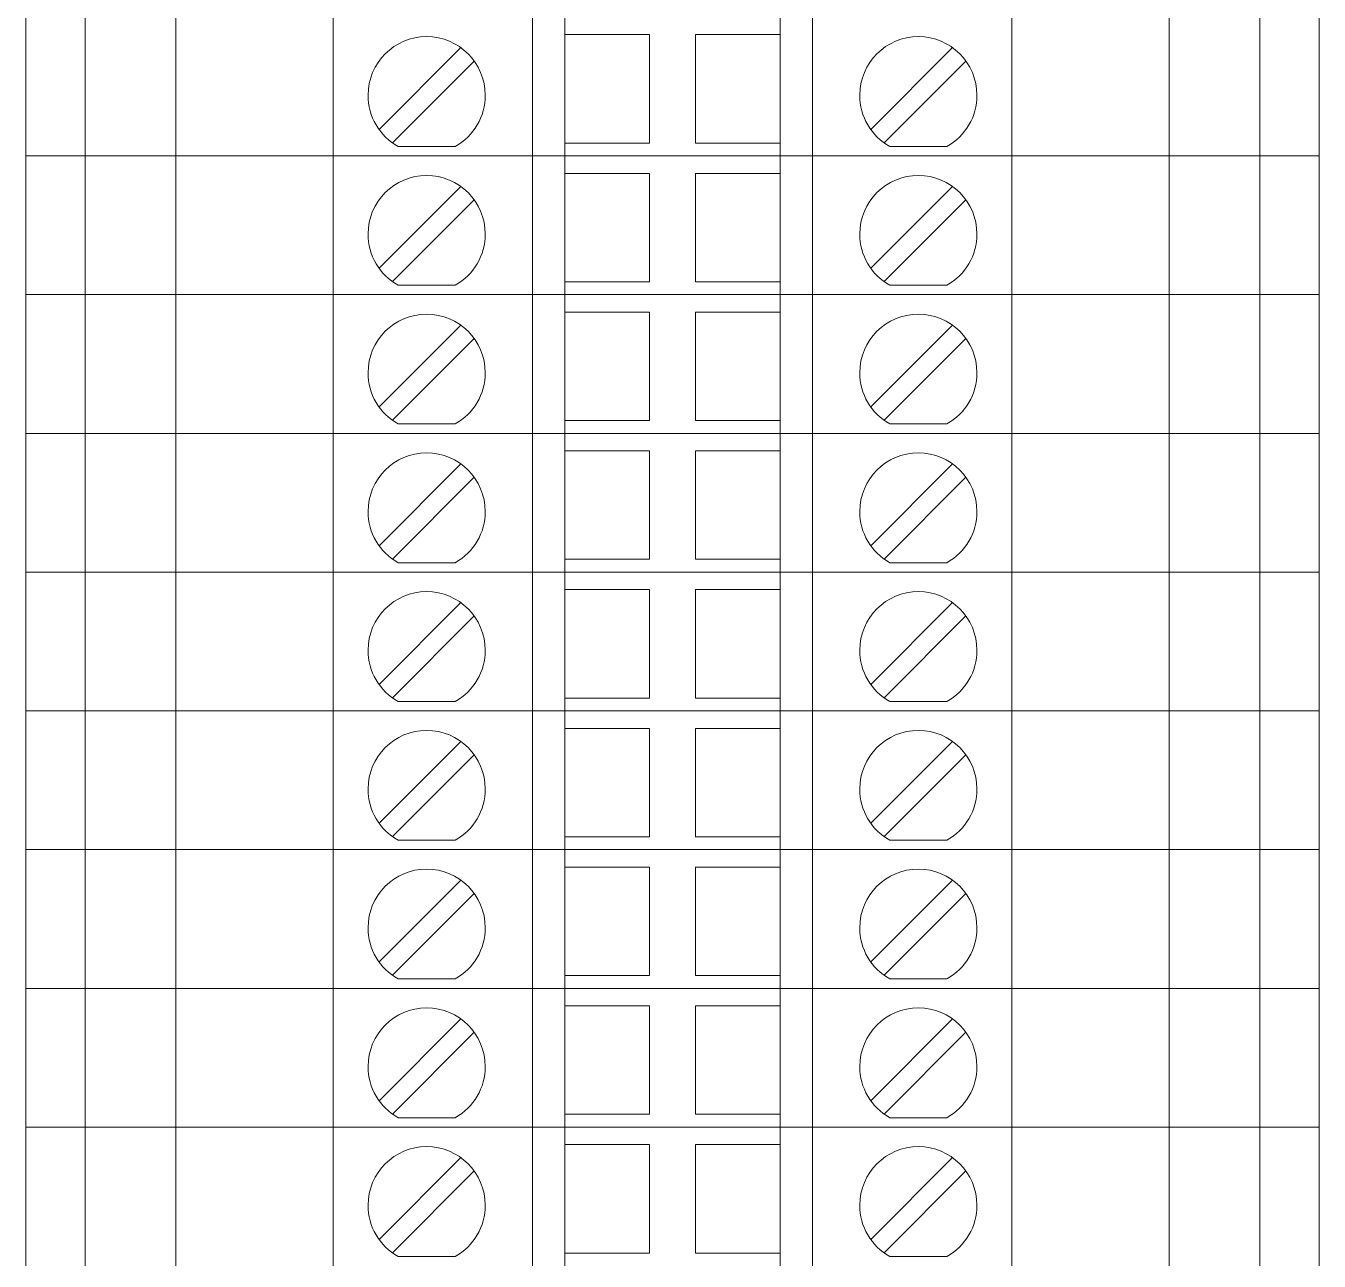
# Model space of a CAD drawing. Header units: millimetres. Extents: x 1880 to 4113, y 771 to 2990.
# Drawn here: x 2250.67 to 2298.67, y 2167.54 to 2213.39 of the extents above; entities that cross this region are included whole.
import ezdxf

# ---------------------------------------------------------------- set-up
doc = ezdxf.new("R2010")
doc.units = ezdxf.units.MM
doc.layers.add('000-PI-ORMAR', color=2, linetype='Continuous')

msp = doc.modelspace()

# ---------------------------------------------------------------- linework, layer by layer
at = {"layer": '000-PI-ORMAR', "color": 0, "linetype": 'ByBlock', "lineweight": 0}
for p, q in [((2250.672, 2208.563), (2250.672, 2213.713)), ((2252.872, 2208.563), (2252.872, 2213.713)), ((2256.233, 2208.563), (2256.233, 2213.713)), ((2262.072, 2208.563), (2262.072, 2213.713)), ((2269.472, 2208.563), (2269.472, 2213.713)), ((2270.672, 2208.563), (2270.672, 2213.713)), ((2278.672, 2208.563), (2278.672, 2213.713)), ((2279.872, 2208.563), (2279.872, 2213.713)), ((2287.272, 2208.563), (2287.272, 2213.713)), ((2293.111, 2208.563), (2293.111, 2213.713)), ((2296.472, 2208.563), (2296.472, 2213.713)), ((2298.672, 2208.563), (2298.672, 2213.713)), ((2270.672, 2213.063), (2270.672, 2213.063)), ((2270.672, 2213.063), (2273.822, 2213.063)), ((2273.822, 2213.063), (2273.822, 2209.038)), ((2273.822, 2213.063), (2273.822, 2213.063)), ((2275.522, 2213.063), (2278.672, 2213.063)), ((2275.522, 2209.038), (2275.522, 2213.063)), ((2275.522, 2213.063), (2275.522, 2213.063)), ((2278.672, 2213.063), (2278.672, 2213.063)), ((2266.817, 2212.579), (2263.782, 2209.543)), ((2266.817, 2212.579), (2266.817, 2212.579)), ((2285.067, 2212.579), (2282.032, 2209.543)), ((2285.067, 2212.579), (2285.067, 2212.579)), ((2264.276, 2209.048), (2267.312, 2212.084)), ((2267.312, 2212.084), (2267.312, 2212.084)), ((2269.472, 2209.513), (2269.472, 2212.113)), ((2269.472, 2212.113), (2269.472, 2212.113)), ((2279.872, 2212.113), (2279.872, 2212.113)), ((2279.872, 2209.513), (2279.872, 2212.113)), ((2282.526, 2209.048), (2285.562, 2212.084)), ((2285.562, 2212.084), (2285.562, 2212.084)), ((2263.782, 2209.543), (2263.782, 2209.543)), ((2269.472, 2209.513), (2269.472, 2209.513)), ((2279.872, 2209.513), (2279.872, 2209.513)), ((2282.032, 2209.543), (2282.032, 2209.543)), ((2264.276, 2209.048), (2264.276, 2209.048)), ((2270.672, 2209.038), (2270.672, 2209.038)), ((2273.822, 2209.038), (2270.672, 2209.038)), ((2273.822, 2209.038), (2273.822, 2209.038)), ((2278.672, 2209.038), (2275.522, 2209.038)), ((2275.522, 2209.038), (2275.522, 2209.038)), ((2278.672, 2209.038), (2278.672, 2209.038)), ((2282.526, 2209.048), (2282.526, 2209.048)), ((2250.672, 2208.563), (2250.672, 2208.563)), ((2250.672, 2208.563), (2251.355, 2208.563)), ((2250.672, 2208.563), (2250.672, 2208.563)), ((2250.672, 2208.563), (2251.355, 2208.563)), ((2250.672, 2203.413), (2250.672, 2208.563)), ((2251.672, 2208.563), (2251.355, 2208.563)), ((2251.672, 2208.563), (2251.355, 2208.563)), ((2252.872, 2208.563), (2251.672, 2208.563)), ((2251.672, 2208.563), (2251.672, 2208.563)), ((2251.672, 2208.563), (2251.672, 2208.563)), ((2252.872, 2208.563), (2251.672, 2208.563)), ((2252.172, 2208.563), (2252.172, 2208.563)), ((2254.464, 2208.563), (2252.872, 2208.563)), ((2252.872, 2208.563), (2252.872, 2208.563)), ((2252.872, 2208.563), (2252.872, 2208.563)), ((2254.464, 2208.563), (2252.872, 2208.563)), ((2252.872, 2203.413), (2252.872, 2208.563)), ((2256.606, 2208.563), (2254.464, 2208.563)), ((2256.606, 2208.563), (2254.464, 2208.563)), ((2254.922, 2208.563), (2254.922, 2208.563)), ((2254.922, 2208.563), (2254.922, 2208.563)), ((2256.233, 2203.413), (2256.233, 2208.563)), ((2256.606, 2208.563), (2256.99, 2208.563)), ((2256.99, 2208.563), (2256.606, 2208.563)), ((2256.99, 2208.563), (2259.498, 2208.563)), ((2259.498, 2208.563), (2256.99, 2208.563)), ((2257.472, 2208.563), (2257.472, 2208.563)), ((2257.472, 2208.563), (2257.472, 2208.563)), ((2258.372, 2208.563), (2258.372, 2208.563)), ((2258.372, 2208.563), (2258.372, 2208.563)), ((2258.672, 2208.563), (2258.672, 2208.563)), ((2262.072, 2208.563), (2259.498, 2208.563)), ((2262.072, 2208.563), (2259.498, 2208.563)), ((2269.472, 2208.563), (2262.072, 2208.563)), ((2269.472, 2208.563), (2262.072, 2208.563)), ((2262.072, 2203.413), (2262.072, 2208.563)), ((2264.488, 2208.913), (2264.488, 2208.913)), ((2264.488, 2208.913), (2266.606, 2208.913)), ((2266.606, 2208.913), (2266.606, 2208.913)), ((2270.672, 2208.563), (2269.472, 2208.563)), ((2270.672, 2208.563), (2269.472, 2208.563)), ((2269.472, 2203.413), (2269.472, 2208.563)), ((2278.672, 2208.563), (2270.672, 2208.563)), ((2270.672, 2208.563), (2270.672, 2208.563)), ((2270.672, 2208.563), (2270.672, 2208.563)), ((2278.672, 2208.563), (2270.672, 2208.563)), ((2270.672, 2203.413), (2270.672, 2208.563)), ((2279.872, 2208.563), (2278.672, 2208.563)), ((2278.672, 2208.563), (2278.672, 2208.563)), ((2278.672, 2208.563), (2278.672, 2208.563)), ((2279.872, 2208.563), (2278.672, 2208.563)), ((2278.672, 2203.413), (2278.672, 2208.563)), ((2287.272, 2208.563), (2279.872, 2208.563)), ((2287.272, 2208.563), (2279.872, 2208.563)), ((2279.872, 2203.413), (2279.872, 2208.563)), ((2282.738, 2208.913), (2282.738, 2208.913)), ((2282.738, 2208.913), (2284.856, 2208.913)), ((2284.472, 2208.563), (2284.472, 2208.563)), ((2284.472, 2208.563), (2284.472, 2208.563)), ((2284.856, 2208.913), (2284.856, 2208.913)), ((2289.846, 2208.563), (2287.272, 2208.563)), ((2289.846, 2208.563), (2287.272, 2208.563)), ((2287.272, 2203.413), (2287.272, 2208.563)), ((2289.522, 2208.563), (2289.522, 2208.563)), ((2289.522, 2208.563), (2289.522, 2208.563)), ((2289.846, 2208.563), (2292.354, 2208.563)), ((2292.354, 2208.563), (2289.846, 2208.563)), ((2290.672, 2208.563), (2290.672, 2208.563)), ((2292.172, 2208.563), (2292.172, 2208.563)), ((2292.172, 2208.563), (2292.172, 2208.563)), ((2292.354, 2208.563), (2292.738, 2208.563)), ((2292.738, 2208.563), (2292.354, 2208.563)), ((2294.88, 2208.563), (2292.738, 2208.563)), ((2294.88, 2208.563), (2292.738, 2208.563)), ((2293.111, 2203.413), (2293.111, 2208.563)), ((2294.422, 2208.563), (2294.422, 2208.563)), ((2294.422, 2208.563), (2294.422, 2208.563)), ((2296.472, 2208.563), (2294.88, 2208.563)), ((2296.472, 2208.563), (2294.88, 2208.563)), ((2296.472, 2208.563), (2298.672, 2208.563)), ((2296.472, 2208.563), (2296.472, 2208.563)), ((2296.472, 2208.563), (2296.472, 2208.563)), ((2296.472, 2208.563), (2298.672, 2208.563)), ((2296.472, 2203.413), (2296.472, 2208.563)), ((2298.672, 2208.563), (2298.672, 2208.563)), ((2298.672, 2208.563), (2298.672, 2208.563)), ((2298.672, 2203.413), (2298.672, 2208.563)), ((2270.672, 2207.913), (2270.672, 2207.913)), ((2270.672, 2207.913), (2273.822, 2207.913)), ((2273.822, 2207.913), (2273.822, 2203.888)), ((2273.822, 2207.913), (2273.822, 2207.913)), ((2275.522, 2207.913), (2278.672, 2207.913)), ((2275.522, 2203.888), (2275.522, 2207.913)), ((2275.522, 2207.913), (2275.522, 2207.913)), ((2278.672, 2207.913), (2278.672, 2207.913)), ((2266.817, 2207.429), (2263.782, 2204.393)), ((2266.817, 2207.429), (2266.817, 2207.429)), ((2285.067, 2207.429), (2282.032, 2204.393)), ((2285.067, 2207.429), (2285.067, 2207.429)), ((2264.276, 2203.898), (2267.312, 2206.934)), ((2267.312, 2206.934), (2267.312, 2206.934)), ((2269.472, 2204.363), (2269.472, 2206.963)), ((2269.472, 2206.963), (2269.472, 2206.963)), ((2279.872, 2206.963), (2279.872, 2206.963)), ((2279.872, 2204.363), (2279.872, 2206.963)), ((2282.526, 2203.898), (2285.562, 2206.934)), ((2285.562, 2206.934), (2285.562, 2206.934)), ((2263.782, 2204.393), (2263.782, 2204.393)), ((2269.472, 2204.363), (2269.472, 2204.363)), ((2279.872, 2204.363), (2279.872, 2204.363)), ((2282.032, 2204.393), (2282.032, 2204.393)), ((2264.276, 2203.898), (2264.276, 2203.898)), ((2264.488, 2203.763), (2264.488, 2203.763)), ((2264.488, 2203.763), (2266.606, 2203.763)), ((2266.606, 2203.763), (2266.606, 2203.763)), ((2270.672, 2203.888), (2270.672, 2203.888)), ((2273.822, 2203.888), (2270.672, 2203.888)), ((2273.822, 2203.888), (2273.822, 2203.888)), ((2278.672, 2203.888), (2275.522, 2203.888)), ((2275.522, 2203.888), (2275.522, 2203.888)), ((2278.672, 2203.888), (2278.672, 2203.888)), ((2282.526, 2203.898), (2282.526, 2203.898)), ((2282.738, 2203.763), (2282.738, 2203.763)), ((2282.738, 2203.763), (2284.856, 2203.763)), ((2284.856, 2203.763), (2284.856, 2203.763)), ((2250.672, 2203.413), (2250.672, 2203.413)), ((2250.672, 2203.413), (2251.355, 2203.413)), ((2250.672, 2203.413), (2250.672, 2203.413)), ((2250.672, 2203.413), (2251.355, 2203.413)), ((2250.672, 2198.263), (2250.672, 2203.413)), ((2251.672, 2203.413), (2251.355, 2203.413)), ((2251.672, 2203.413), (2251.355, 2203.413)), ((2252.872, 2203.413), (2251.672, 2203.413)), ((2251.672, 2203.413), (2251.672, 2203.413)), ((2251.672, 2203.413), (2251.672, 2203.413)), ((2252.872, 2203.413), (2251.672, 2203.413)), ((2252.172, 2203.413), (2252.172, 2203.413)), ((2254.464, 2203.413), (2252.872, 2203.413)), ((2252.872, 2203.413), (2252.872, 2203.413)), ((2252.872, 2203.413), (2252.872, 2203.413)), ((2254.464, 2203.413), (2252.872, 2203.413)), ((2252.872, 2198.263), (2252.872, 2203.413)), ((2256.606, 2203.413), (2254.464, 2203.413)), ((2256.606, 2203.413), (2254.464, 2203.413)), ((2254.922, 2203.413), (2254.922, 2203.413)), ((2254.922, 2203.413), (2254.922, 2203.413)), ((2256.233, 2198.263), (2256.233, 2203.413)), ((2256.606, 2203.413), (2256.99, 2203.413)), ((2256.99, 2203.413), (2256.606, 2203.413)), ((2256.99, 2203.413), (2259.498, 2203.413)), ((2259.498, 2203.413), (2256.99, 2203.413)), ((2257.472, 2203.413), (2257.472, 2203.413)), ((2257.472, 2203.413), (2257.472, 2203.413)), ((2258.372, 2203.413), (2258.372, 2203.413)), ((2258.372, 2203.413), (2258.372, 2203.413)), ((2258.672, 2203.413), (2258.672, 2203.413)), ((2262.072, 2203.413), (2259.498, 2203.413)), ((2262.072, 2203.413), (2259.498, 2203.413)), ((2269.472, 2203.413), (2262.072, 2203.413)), ((2269.472, 2203.413), (2262.072, 2203.413)), ((2262.072, 2198.263), (2262.072, 2203.413)), ((2270.672, 2203.413), (2269.472, 2203.413)), ((2270.672, 2203.413), (2269.472, 2203.413)), ((2269.472, 2198.263), (2269.472, 2203.413)), ((2278.672, 2203.413), (2270.672, 2203.413)), ((2270.672, 2203.413), (2270.672, 2203.413)), ((2270.672, 2203.413), (2270.672, 2203.413)), ((2278.672, 2203.413), (2270.672, 2203.413)), ((2270.672, 2198.263), (2270.672, 2203.413)), ((2279.872, 2203.413), (2278.672, 2203.413)), ((2278.672, 2203.413), (2278.672, 2203.413)), ((2278.672, 2203.413), (2278.672, 2203.413)), ((2279.872, 2203.413), (2278.672, 2203.413)), ((2278.672, 2198.263), (2278.672, 2203.413)), ((2287.272, 2203.413), (2279.872, 2203.413)), ((2287.272, 2203.413), (2279.872, 2203.413)), ((2279.872, 2198.263), (2279.872, 2203.413)), ((2284.472, 2203.413), (2284.472, 2203.413)), ((2284.472, 2203.413), (2284.472, 2203.413)), ((2289.846, 2203.413), (2287.272, 2203.413)), ((2289.846, 2203.413), (2287.272, 2203.413)), ((2287.272, 2198.263), (2287.272, 2203.413)), ((2289.522, 2203.413), (2289.522, 2203.413)), ((2289.522, 2203.413), (2289.522, 2203.413)), ((2289.846, 2203.413), (2292.354, 2203.413)), ((2292.354, 2203.413), (2289.846, 2203.413)), ((2290.672, 2203.413), (2290.672, 2203.413)), ((2292.172, 2203.413), (2292.172, 2203.413)), ((2292.172, 2203.413), (2292.172, 2203.413)), ((2292.354, 2203.413), (2292.738, 2203.413)), ((2292.738, 2203.413), (2292.354, 2203.413)), ((2294.88, 2203.413), (2292.738, 2203.413)), ((2294.88, 2203.413), (2292.738, 2203.413)), ((2293.111, 2198.263), (2293.111, 2203.413)), ((2294.422, 2203.413), (2294.422, 2203.413)), ((2294.422, 2203.413), (2294.422, 2203.413)), ((2296.472, 2203.413), (2294.88, 2203.413)), ((2296.472, 2203.413), (2294.88, 2203.413)), ((2296.472, 2203.413), (2298.672, 2203.413)), ((2296.472, 2203.413), (2296.472, 2203.413)), ((2296.472, 2203.413), (2296.472, 2203.413)), ((2296.472, 2203.413), (2298.672, 2203.413)), ((2296.472, 2198.263), (2296.472, 2203.413)), ((2298.672, 2203.413), (2298.672, 2203.413)), ((2298.672, 2203.413), (2298.672, 2203.413)), ((2298.672, 2198.263), (2298.672, 2203.413)), ((2270.672, 2202.763), (2270.672, 2202.763)), ((2270.672, 2202.763), (2273.822, 2202.763)), ((2273.822, 2202.763), (2273.822, 2198.738)), ((2273.822, 2202.763), (2273.822, 2202.763)), ((2275.522, 2202.763), (2278.672, 2202.763)), ((2275.522, 2198.738), (2275.522, 2202.763)), ((2275.522, 2202.763), (2275.522, 2202.763)), ((2278.672, 2202.763), (2278.672, 2202.763)), ((2266.817, 2202.279), (2263.782, 2199.243)), ((2266.817, 2202.279), (2266.817, 2202.279)), ((2285.067, 2202.279), (2282.032, 2199.243)), ((2285.067, 2202.279), (2285.067, 2202.279)), ((2264.276, 2198.748), (2267.312, 2201.784)), ((2267.312, 2201.784), (2267.312, 2201.784)), ((2269.472, 2199.213), (2269.472, 2201.813)), ((2269.472, 2201.813), (2269.472, 2201.813)), ((2279.872, 2201.813), (2279.872, 2201.813)), ((2279.872, 2199.213), (2279.872, 2201.813)), ((2282.526, 2198.748), (2285.562, 2201.784)), ((2285.562, 2201.784), (2285.562, 2201.784)), ((2263.782, 2199.243), (2263.782, 2199.243)), ((2269.472, 2199.213), (2269.472, 2199.213)), ((2279.872, 2199.213), (2279.872, 2199.213)), ((2282.032, 2199.243), (2282.032, 2199.243)), ((2264.276, 2198.748), (2264.276, 2198.748)), ((2264.488, 2198.613), (2264.488, 2198.613)), ((2264.488, 2198.613), (2266.606, 2198.613)), ((2266.606, 2198.613), (2266.606, 2198.613)), ((2270.672, 2198.738), (2270.672, 2198.738)), ((2273.822, 2198.738), (2270.672, 2198.738)), ((2273.822, 2198.738), (2273.822, 2198.738)), ((2278.672, 2198.738), (2275.522, 2198.738)), ((2275.522, 2198.738), (2275.522, 2198.738)), ((2278.672, 2198.738), (2278.672, 2198.738)), ((2282.526, 2198.748), (2282.526, 2198.748)), ((2282.738, 2198.613), (2282.738, 2198.613)), ((2282.738, 2198.613), (2284.856, 2198.613)), ((2284.856, 2198.613), (2284.856, 2198.613)), ((2250.672, 2198.263), (2250.672, 2198.263)), ((2250.672, 2198.263), (2251.355, 2198.263)), ((2250.672, 2198.263), (2250.672, 2198.263)), ((2250.672, 2198.263), (2251.355, 2198.263)), ((2250.672, 2193.113), (2250.672, 2198.263)), ((2251.672, 2198.263), (2251.355, 2198.263)), ((2251.672, 2198.263), (2251.355, 2198.263)), ((2252.872, 2198.263), (2251.672, 2198.263)), ((2251.672, 2198.263), (2251.672, 2198.263)), ((2251.672, 2198.263), (2251.672, 2198.263)), ((2252.872, 2198.263), (2251.672, 2198.263)), ((2252.172, 2198.263), (2252.172, 2198.263)), ((2254.464, 2198.263), (2252.872, 2198.263)), ((2252.872, 2198.263), (2252.872, 2198.263)), ((2252.872, 2198.263), (2252.872, 2198.263)), ((2254.464, 2198.263), (2252.872, 2198.263)), ((2252.872, 2193.113), (2252.872, 2198.263)), ((2256.606, 2198.263), (2254.464, 2198.263)), ((2256.606, 2198.263), (2254.464, 2198.263)), ((2254.922, 2198.263), (2254.922, 2198.263)), ((2254.922, 2198.263), (2254.922, 2198.263)), ((2256.233, 2193.113), (2256.233, 2198.263)), ((2256.606, 2198.263), (2256.99, 2198.263)), ((2256.99, 2198.263), (2256.606, 2198.263)), ((2256.99, 2198.263), (2259.498, 2198.263)), ((2259.498, 2198.263), (2256.99, 2198.263)), ((2257.472, 2198.263), (2257.472, 2198.263)), ((2257.472, 2198.263), (2257.472, 2198.263)), ((2258.372, 2198.263), (2258.372, 2198.263)), ((2258.372, 2198.263), (2258.372, 2198.263)), ((2258.672, 2198.263), (2258.672, 2198.263)), ((2262.072, 2198.263), (2259.498, 2198.263)), ((2262.072, 2198.263), (2259.498, 2198.263)), ((2269.472, 2198.263), (2262.072, 2198.263)), ((2269.472, 2198.263), (2262.072, 2198.263)), ((2262.072, 2193.113), (2262.072, 2198.263)), ((2270.672, 2198.263), (2269.472, 2198.263)), ((2270.672, 2198.263), (2269.472, 2198.263)), ((2269.472, 2193.113), (2269.472, 2198.263)), ((2278.672, 2198.263), (2270.672, 2198.263)), ((2270.672, 2198.263), (2270.672, 2198.263)), ((2270.672, 2198.263), (2270.672, 2198.263)), ((2278.672, 2198.263), (2270.672, 2198.263)), ((2270.672, 2193.113), (2270.672, 2198.263)), ((2279.872, 2198.263), (2278.672, 2198.263)), ((2278.672, 2198.263), (2278.672, 2198.263)), ((2278.672, 2198.263), (2278.672, 2198.263)), ((2279.872, 2198.263), (2278.672, 2198.263)), ((2278.672, 2193.113), (2278.672, 2198.263)), ((2287.272, 2198.263), (2279.872, 2198.263)), ((2287.272, 2198.263), (2279.872, 2198.263)), ((2279.872, 2193.113), (2279.872, 2198.263)), ((2284.472, 2198.263), (2284.472, 2198.263)), ((2284.472, 2198.263), (2284.472, 2198.263)), ((2289.846, 2198.263), (2287.272, 2198.263)), ((2289.846, 2198.263), (2287.272, 2198.263)), ((2287.272, 2193.113), (2287.272, 2198.263)), ((2289.522, 2198.263), (2289.522, 2198.263)), ((2289.522, 2198.263), (2289.522, 2198.263)), ((2289.846, 2198.263), (2292.354, 2198.263)), ((2292.354, 2198.263), (2289.846, 2198.263)), ((2290.672, 2198.263), (2290.672, 2198.263)), ((2292.172, 2198.263), (2292.172, 2198.263)), ((2292.172, 2198.263), (2292.172, 2198.263)), ((2292.354, 2198.263), (2292.738, 2198.263)), ((2292.738, 2198.263), (2292.354, 2198.263)), ((2294.88, 2198.263), (2292.738, 2198.263)), ((2294.88, 2198.263), (2292.738, 2198.263)), ((2293.111, 2193.113), (2293.111, 2198.263)), ((2294.422, 2198.263), (2294.422, 2198.263)), ((2294.422, 2198.263), (2294.422, 2198.263)), ((2296.472, 2198.263), (2294.88, 2198.263)), ((2296.472, 2198.263), (2294.88, 2198.263)), ((2296.472, 2198.263), (2298.672, 2198.263)), ((2296.472, 2198.263), (2296.472, 2198.263)), ((2296.472, 2198.263), (2296.472, 2198.263)), ((2296.472, 2198.263), (2298.672, 2198.263)), ((2296.472, 2193.113), (2296.472, 2198.263)), ((2298.672, 2198.263), (2298.672, 2198.263)), ((2298.672, 2198.263), (2298.672, 2198.263)), ((2298.672, 2193.113), (2298.672, 2198.263)), ((2270.672, 2197.613), (2270.672, 2197.613)), ((2270.672, 2197.613), (2273.822, 2197.613)), ((2273.822, 2197.613), (2273.822, 2193.588)), ((2273.822, 2197.613), (2273.822, 2197.613)), ((2275.522, 2197.613), (2278.672, 2197.613)), ((2275.522, 2193.588), (2275.522, 2197.613)), ((2275.522, 2197.613), (2275.522, 2197.613)), ((2278.672, 2197.613), (2278.672, 2197.613)), ((2266.817, 2197.129), (2263.782, 2194.093)), ((2266.817, 2197.129), (2266.817, 2197.129)), ((2285.067, 2197.129), (2282.032, 2194.093)), ((2285.067, 2197.129), (2285.067, 2197.129)), ((2264.276, 2193.598), (2267.312, 2196.634)), ((2267.312, 2196.634), (2267.312, 2196.634)), ((2269.472, 2194.063), (2269.472, 2196.663)), ((2269.472, 2196.663), (2269.472, 2196.663)), ((2279.872, 2196.663), (2279.872, 2196.663)), ((2279.872, 2194.063), (2279.872, 2196.663)), ((2282.526, 2193.598), (2285.562, 2196.634)), ((2285.562, 2196.634), (2285.562, 2196.634)), ((2263.782, 2194.093), (2263.782, 2194.093)), ((2282.032, 2194.093), (2282.032, 2194.093)), ((2269.472, 2194.063), (2269.472, 2194.063)), ((2279.872, 2194.063), (2279.872, 2194.063)), ((2264.276, 2193.598), (2264.276, 2193.598)), ((2264.488, 2193.463), (2264.488, 2193.463)), ((2264.488, 2193.463), (2266.606, 2193.463)), ((2266.606, 2193.463), (2266.606, 2193.463)), ((2270.672, 2193.588), (2270.672, 2193.588)), ((2273.822, 2193.588), (2270.672, 2193.588)), ((2273.822, 2193.588), (2273.822, 2193.588)), ((2278.672, 2193.588), (2275.522, 2193.588)), ((2275.522, 2193.588), (2275.522, 2193.588)), ((2278.672, 2193.588), (2278.672, 2193.588)), ((2282.526, 2193.598), (2282.526, 2193.598)), ((2282.738, 2193.463), (2282.738, 2193.463)), ((2282.738, 2193.463), (2284.856, 2193.463)), ((2284.856, 2193.463), (2284.856, 2193.463)), ((2250.672, 2193.113), (2250.672, 2193.113)), ((2250.672, 2193.113), (2251.355, 2193.113)), ((2250.672, 2193.113), (2250.672, 2193.113)), ((2250.672, 2193.113), (2251.355, 2193.113)), ((2250.672, 2187.963), (2250.672, 2193.113)), ((2251.672, 2193.113), (2251.355, 2193.113)), ((2251.672, 2193.113), (2251.355, 2193.113)), ((2252.872, 2193.113), (2251.672, 2193.113)), ((2251.672, 2193.113), (2251.672, 2193.113)), ((2251.672, 2193.113), (2251.672, 2193.113)), ((2252.872, 2193.113), (2251.672, 2193.113)), ((2252.172, 2193.113), (2252.172, 2193.113)), ((2254.464, 2193.113), (2252.872, 2193.113)), ((2252.872, 2193.113), (2252.872, 2193.113)), ((2252.872, 2193.113), (2252.872, 2193.113)), ((2254.464, 2193.113), (2252.872, 2193.113)), ((2252.872, 2187.963), (2252.872, 2193.113)), ((2256.606, 2193.113), (2254.464, 2193.113)), ((2256.606, 2193.113), (2254.464, 2193.113)), ((2254.922, 2193.113), (2254.922, 2193.113)), ((2254.922, 2193.113), (2254.922, 2193.113)), ((2256.233, 2187.963), (2256.233, 2193.113)), ((2256.606, 2193.113), (2256.99, 2193.113)), ((2256.99, 2193.113), (2256.606, 2193.113)), ((2256.99, 2193.113), (2259.498, 2193.113)), ((2259.498, 2193.113), (2256.99, 2193.113)), ((2257.472, 2193.113), (2257.472, 2193.113)), ((2257.472, 2193.113), (2257.472, 2193.113)), ((2258.372, 2193.113), (2258.372, 2193.113)), ((2258.372, 2193.113), (2258.372, 2193.113)), ((2258.672, 2193.113), (2258.672, 2193.113)), ((2262.072, 2193.113), (2259.498, 2193.113)), ((2262.072, 2193.113), (2259.498, 2193.113)), ((2269.472, 2193.113), (2262.072, 2193.113)), ((2269.472, 2193.113), (2262.072, 2193.113)), ((2262.072, 2187.963), (2262.072, 2193.113)), ((2270.672, 2193.113), (2269.472, 2193.113)), ((2270.672, 2193.113), (2269.472, 2193.113)), ((2269.472, 2187.963), (2269.472, 2193.113)), ((2278.672, 2193.113), (2270.672, 2193.113)), ((2270.672, 2193.113), (2270.672, 2193.113)), ((2270.672, 2193.113), (2270.672, 2193.113)), ((2278.672, 2193.113), (2270.672, 2193.113)), ((2270.672, 2187.963), (2270.672, 2193.113)), ((2279.872, 2193.113), (2278.672, 2193.113)), ((2278.672, 2193.113), (2278.672, 2193.113)), ((2278.672, 2193.113), (2278.672, 2193.113)), ((2279.872, 2193.113), (2278.672, 2193.113)), ((2278.672, 2187.963), (2278.672, 2193.113)), ((2287.272, 2193.113), (2279.872, 2193.113)), ((2287.272, 2193.113), (2279.872, 2193.113)), ((2279.872, 2187.963), (2279.872, 2193.113)), ((2284.472, 2193.113), (2284.472, 2193.113)), ((2284.472, 2193.113), (2284.472, 2193.113)), ((2289.846, 2193.113), (2287.272, 2193.113)), ((2289.846, 2193.113), (2287.272, 2193.113)), ((2287.272, 2187.963), (2287.272, 2193.113)), ((2289.522, 2193.113), (2289.522, 2193.113)), ((2289.522, 2193.113), (2289.522, 2193.113)), ((2289.846, 2193.113), (2292.354, 2193.113)), ((2292.354, 2193.113), (2289.846, 2193.113)), ((2290.672, 2193.113), (2290.672, 2193.113)), ((2292.172, 2193.113), (2292.172, 2193.113)), ((2292.172, 2193.113), (2292.172, 2193.113)), ((2292.354, 2193.113), (2292.738, 2193.113)), ((2292.738, 2193.113), (2292.354, 2193.113)), ((2294.88, 2193.113), (2292.738, 2193.113)), ((2294.88, 2193.113), (2292.738, 2193.113)), ((2293.111, 2187.963), (2293.111, 2193.113)), ((2294.422, 2193.113), (2294.422, 2193.113)), ((2294.422, 2193.113), (2294.422, 2193.113)), ((2296.472, 2193.113), (2294.88, 2193.113)), ((2296.472, 2193.113), (2294.88, 2193.113)), ((2296.472, 2193.113), (2298.672, 2193.113)), ((2296.472, 2193.113), (2296.472, 2193.113)), ((2296.472, 2193.113), (2296.472, 2193.113)), ((2296.472, 2193.113), (2298.672, 2193.113)), ((2296.472, 2187.963), (2296.472, 2193.113)), ((2298.672, 2193.113), (2298.672, 2193.113)), ((2298.672, 2193.113), (2298.672, 2193.113)), ((2298.672, 2187.963), (2298.672, 2193.113)), ((2270.672, 2192.463), (2270.672, 2192.463)), ((2270.672, 2192.463), (2273.822, 2192.463)), ((2273.822, 2192.463), (2273.822, 2188.438)), ((2273.822, 2192.463), (2273.822, 2192.463)), ((2275.522, 2192.463), (2278.672, 2192.463)), ((2275.522, 2188.438), (2275.522, 2192.463)), ((2275.522, 2192.463), (2275.522, 2192.463)), ((2278.672, 2192.463), (2278.672, 2192.463)), ((2266.817, 2191.979), (2263.782, 2188.943)), ((2266.817, 2191.979), (2266.817, 2191.979)), ((2285.067, 2191.979), (2282.032, 2188.943)), ((2285.067, 2191.979), (2285.067, 2191.979)), ((2264.276, 2188.448), (2267.312, 2191.484)), ((2267.312, 2191.484), (2267.312, 2191.484)), ((2269.472, 2188.913), (2269.472, 2191.513)), ((2269.472, 2191.513), (2269.472, 2191.513)), ((2279.872, 2191.513), (2279.872, 2191.513)), ((2279.872, 2188.913), (2279.872, 2191.513)), ((2282.526, 2188.448), (2285.562, 2191.484)), ((2285.562, 2191.484), (2285.562, 2191.484)), ((2263.782, 2188.943), (2263.782, 2188.943)), ((2269.472, 2188.913), (2269.472, 2188.913)), ((2279.872, 2188.913), (2279.872, 2188.913)), ((2282.032, 2188.943), (2282.032, 2188.943)), ((2264.276, 2188.448), (2264.276, 2188.448)), ((2270.672, 2188.438), (2270.672, 2188.438)), ((2273.822, 2188.438), (2270.672, 2188.438)), ((2273.822, 2188.438), (2273.822, 2188.438)), ((2278.672, 2188.438), (2275.522, 2188.438)), ((2275.522, 2188.438), (2275.522, 2188.438)), ((2278.672, 2188.438), (2278.672, 2188.438)), ((2282.526, 2188.448), (2282.526, 2188.448)), ((2250.672, 2187.963), (2250.672, 2187.963)), ((2250.672, 2187.963), (2251.355, 2187.963)), ((2250.672, 2187.963), (2250.672, 2187.963)), ((2250.672, 2187.963), (2251.355, 2187.963)), ((2250.672, 2182.813), (2250.672, 2187.963)), ((2251.672, 2187.963), (2251.355, 2187.963)), ((2251.672, 2187.963), (2251.355, 2187.963)), ((2252.872, 2187.963), (2251.672, 2187.963)), ((2251.672, 2187.963), (2251.672, 2187.963)), ((2251.672, 2187.963), (2251.672, 2187.963)), ((2252.872, 2187.963), (2251.672, 2187.963)), ((2252.172, 2187.963), (2252.172, 2187.963)), ((2254.464, 2187.963), (2252.872, 2187.963)), ((2252.872, 2187.963), (2252.872, 2187.963)), ((2252.872, 2187.963), (2252.872, 2187.963)), ((2254.464, 2187.963), (2252.872, 2187.963)), ((2252.872, 2182.813), (2252.872, 2187.963)), ((2256.606, 2187.963), (2254.464, 2187.963)), ((2256.606, 2187.963), (2254.464, 2187.963)), ((2254.922, 2187.963), (2254.922, 2187.963)), ((2254.922, 2187.963), (2254.922, 2187.963)), ((2256.233, 2182.813), (2256.233, 2187.963)), ((2256.606, 2187.963), (2256.99, 2187.963)), ((2256.99, 2187.963), (2256.606, 2187.963)), ((2256.99, 2187.963), (2259.498, 2187.963)), ((2259.498, 2187.963), (2256.99, 2187.963)), ((2257.472, 2187.963), (2257.472, 2187.963)), ((2257.472, 2187.963), (2257.472, 2187.963)), ((2258.372, 2187.963), (2258.372, 2187.963)), ((2258.372, 2187.963), (2258.372, 2187.963)), ((2258.672, 2187.963), (2258.672, 2187.963)), ((2262.072, 2187.963), (2259.498, 2187.963)), ((2262.072, 2187.963), (2259.498, 2187.963)), ((2269.472, 2187.963), (2262.072, 2187.963)), ((2269.472, 2187.963), (2262.072, 2187.963)), ((2262.072, 2182.813), (2262.072, 2187.963)), ((2264.488, 2188.313), (2264.488, 2188.313)), ((2264.488, 2188.313), (2266.606, 2188.313)), ((2266.606, 2188.313), (2266.606, 2188.313)), ((2270.672, 2187.963), (2269.472, 2187.963)), ((2270.672, 2187.963), (2269.472, 2187.963)), ((2269.472, 2182.813), (2269.472, 2187.963)), ((2278.672, 2187.963), (2270.672, 2187.963)), ((2270.672, 2187.963), (2270.672, 2187.963)), ((2270.672, 2187.963), (2270.672, 2187.963)), ((2278.672, 2187.963), (2270.672, 2187.963)), ((2270.672, 2182.813), (2270.672, 2187.963)), ((2279.872, 2187.963), (2278.672, 2187.963)), ((2278.672, 2187.963), (2278.672, 2187.963)), ((2278.672, 2187.963), (2278.672, 2187.963)), ((2279.872, 2187.963), (2278.672, 2187.963)), ((2278.672, 2182.813), (2278.672, 2187.963)), ((2287.272, 2187.963), (2279.872, 2187.963)), ((2287.272, 2187.963), (2279.872, 2187.963)), ((2279.872, 2182.813), (2279.872, 2187.963)), ((2282.738, 2188.313), (2282.738, 2188.313)), ((2282.738, 2188.313), (2284.856, 2188.313)), ((2284.472, 2187.963), (2284.472, 2187.963)), ((2284.472, 2187.963), (2284.472, 2187.963)), ((2284.856, 2188.313), (2284.856, 2188.313)), ((2289.846, 2187.963), (2287.272, 2187.963)), ((2289.846, 2187.963), (2287.272, 2187.963)), ((2287.272, 2182.813), (2287.272, 2187.963)), ((2289.522, 2187.963), (2289.522, 2187.963)), ((2289.522, 2187.963), (2289.522, 2187.963)), ((2289.846, 2187.963), (2292.354, 2187.963)), ((2292.354, 2187.963), (2289.846, 2187.963)), ((2290.672, 2187.963), (2290.672, 2187.963)), ((2292.172, 2187.963), (2292.172, 2187.963)), ((2292.172, 2187.963), (2292.172, 2187.963)), ((2292.354, 2187.963), (2292.738, 2187.963)), ((2292.738, 2187.963), (2292.354, 2187.963)), ((2294.88, 2187.963), (2292.738, 2187.963)), ((2294.88, 2187.963), (2292.738, 2187.963)), ((2293.111, 2182.813), (2293.111, 2187.963)), ((2294.422, 2187.963), (2294.422, 2187.963)), ((2294.422, 2187.963), (2294.422, 2187.963)), ((2296.472, 2187.963), (2294.88, 2187.963)), ((2296.472, 2187.963), (2294.88, 2187.963)), ((2296.472, 2187.963), (2298.672, 2187.963)), ((2296.472, 2187.963), (2296.472, 2187.963)), ((2296.472, 2187.963), (2296.472, 2187.963)), ((2296.472, 2187.963), (2298.672, 2187.963)), ((2296.472, 2182.813), (2296.472, 2187.963)), ((2298.672, 2187.963), (2298.672, 2187.963)), ((2298.672, 2187.963), (2298.672, 2187.963)), ((2298.672, 2182.813), (2298.672, 2187.963)), ((2270.672, 2187.313), (2270.672, 2187.313)), ((2270.672, 2187.313), (2273.822, 2187.313)), ((2273.822, 2187.313), (2273.822, 2183.288)), ((2273.822, 2187.313), (2273.822, 2187.313)), ((2275.522, 2187.313), (2278.672, 2187.313)), ((2275.522, 2183.288), (2275.522, 2187.313)), ((2275.522, 2187.313), (2275.522, 2187.313)), ((2278.672, 2187.313), (2278.672, 2187.313)), ((2266.817, 2186.829), (2263.782, 2183.793)), ((2266.817, 2186.829), (2266.817, 2186.829)), ((2285.067, 2186.829), (2282.032, 2183.793)), ((2285.067, 2186.829), (2285.067, 2186.829)), ((2264.276, 2183.298), (2267.312, 2186.334)), ((2267.312, 2186.334), (2267.312, 2186.334)), ((2269.472, 2183.763), (2269.472, 2186.363)), ((2269.472, 2186.363), (2269.472, 2186.363)), ((2279.872, 2186.363), (2279.872, 2186.363)), ((2279.872, 2183.763), (2279.872, 2186.363)), ((2282.526, 2183.298), (2285.562, 2186.334)), ((2285.562, 2186.334), (2285.562, 2186.334)), ((2263.782, 2183.793), (2263.782, 2183.793)), ((2269.472, 2183.763), (2269.472, 2183.763)), ((2279.872, 2183.763), (2279.872, 2183.763)), ((2282.032, 2183.793), (2282.032, 2183.793)), ((2264.276, 2183.298), (2264.276, 2183.298)), ((2264.488, 2183.163), (2264.488, 2183.163)), ((2264.488, 2183.163), (2266.606, 2183.163)), ((2266.606, 2183.163), (2266.606, 2183.163)), ((2270.672, 2183.288), (2270.672, 2183.288)), ((2273.822, 2183.288), (2270.672, 2183.288)), ((2273.822, 2183.288), (2273.822, 2183.288)), ((2278.672, 2183.288), (2275.522, 2183.288)), ((2275.522, 2183.288), (2275.522, 2183.288)), ((2278.672, 2183.288), (2278.672, 2183.288)), ((2282.526, 2183.298), (2282.526, 2183.298)), ((2282.738, 2183.163), (2282.738, 2183.163)), ((2282.738, 2183.163), (2284.856, 2183.163)), ((2284.856, 2183.163), (2284.856, 2183.163)), ((2250.672, 2182.813), (2250.672, 2182.813)), ((2250.672, 2182.813), (2251.355, 2182.813)), ((2250.672, 2182.813), (2250.672, 2182.813)), ((2250.672, 2182.813), (2251.355, 2182.813)), ((2250.672, 2177.663), (2250.672, 2182.813)), ((2251.672, 2182.813), (2251.355, 2182.813)), ((2251.672, 2182.813), (2251.355, 2182.813)), ((2252.872, 2182.813), (2251.672, 2182.813)), ((2251.672, 2182.813), (2251.672, 2182.813)), ((2251.672, 2182.813), (2251.672, 2182.813)), ((2252.872, 2182.813), (2251.672, 2182.813)), ((2252.172, 2182.813), (2252.172, 2182.813)), ((2254.464, 2182.813), (2252.872, 2182.813)), ((2252.872, 2182.813), (2252.872, 2182.813)), ((2252.872, 2182.813), (2252.872, 2182.813)), ((2254.464, 2182.813), (2252.872, 2182.813)), ((2252.872, 2177.663), (2252.872, 2182.813)), ((2256.606, 2182.813), (2254.464, 2182.813)), ((2256.606, 2182.813), (2254.464, 2182.813)), ((2254.922, 2182.813), (2254.922, 2182.813)), ((2254.922, 2182.813), (2254.922, 2182.813)), ((2256.233, 2177.663), (2256.233, 2182.813)), ((2256.606, 2182.813), (2256.99, 2182.813)), ((2256.99, 2182.813), (2256.606, 2182.813)), ((2256.99, 2182.813), (2259.498, 2182.813)), ((2259.498, 2182.813), (2256.99, 2182.813)), ((2257.472, 2182.813), (2257.472, 2182.813)), ((2257.472, 2182.813), (2257.472, 2182.813)), ((2258.372, 2182.813), (2258.372, 2182.813)), ((2258.372, 2182.813), (2258.372, 2182.813)), ((2258.672, 2182.813), (2258.672, 2182.813)), ((2262.072, 2182.813), (2259.498, 2182.813)), ((2262.072, 2182.813), (2259.498, 2182.813)), ((2269.472, 2182.813), (2262.072, 2182.813)), ((2269.472, 2182.813), (2262.072, 2182.813)), ((2262.072, 2177.663), (2262.072, 2182.813)), ((2270.672, 2182.813), (2269.472, 2182.813)), ((2270.672, 2182.813), (2269.472, 2182.813)), ((2269.472, 2177.663), (2269.472, 2182.813)), ((2278.672, 2182.813), (2270.672, 2182.813)), ((2270.672, 2182.813), (2270.672, 2182.813)), ((2270.672, 2182.813), (2270.672, 2182.813)), ((2278.672, 2182.813), (2270.672, 2182.813)), ((2270.672, 2177.663), (2270.672, 2182.813)), ((2279.872, 2182.813), (2278.672, 2182.813)), ((2278.672, 2182.813), (2278.672, 2182.813)), ((2278.672, 2182.813), (2278.672, 2182.813)), ((2279.872, 2182.813), (2278.672, 2182.813)), ((2278.672, 2177.663), (2278.672, 2182.813)), ((2287.272, 2182.813), (2279.872, 2182.813)), ((2287.272, 2182.813), (2279.872, 2182.813)), ((2279.872, 2177.663), (2279.872, 2182.813)), ((2284.472, 2182.813), (2284.472, 2182.813)), ((2284.472, 2182.813), (2284.472, 2182.813)), ((2289.846, 2182.813), (2287.272, 2182.813)), ((2289.846, 2182.813), (2287.272, 2182.813)), ((2287.272, 2177.663), (2287.272, 2182.813)), ((2289.522, 2182.813), (2289.522, 2182.813)), ((2289.522, 2182.813), (2289.522, 2182.813)), ((2289.846, 2182.813), (2292.354, 2182.813)), ((2292.354, 2182.813), (2289.846, 2182.813)), ((2290.672, 2182.813), (2290.672, 2182.813)), ((2292.172, 2182.813), (2292.172, 2182.813)), ((2292.172, 2182.813), (2292.172, 2182.813)), ((2292.354, 2182.813), (2292.738, 2182.813)), ((2292.738, 2182.813), (2292.354, 2182.813)), ((2294.88, 2182.813), (2292.738, 2182.813)), ((2294.88, 2182.813), (2292.738, 2182.813)), ((2293.111, 2177.663), (2293.111, 2182.813)), ((2294.422, 2182.813), (2294.422, 2182.813)), ((2294.422, 2182.813), (2294.422, 2182.813)), ((2296.472, 2182.813), (2294.88, 2182.813)), ((2296.472, 2182.813), (2294.88, 2182.813)), ((2296.472, 2182.813), (2298.672, 2182.813)), ((2296.472, 2182.813), (2296.472, 2182.813)), ((2296.472, 2182.813), (2296.472, 2182.813)), ((2296.472, 2182.813), (2298.672, 2182.813)), ((2296.472, 2177.663), (2296.472, 2182.813)), ((2298.672, 2182.813), (2298.672, 2182.813)), ((2298.672, 2182.813), (2298.672, 2182.813)), ((2298.672, 2177.663), (2298.672, 2182.813)), ((2270.672, 2182.163), (2270.672, 2182.163)), ((2270.672, 2182.163), (2273.822, 2182.163)), ((2273.822, 2182.163), (2273.822, 2178.138)), ((2273.822, 2182.163), (2273.822, 2182.163)), ((2275.522, 2182.163), (2278.672, 2182.163)), ((2275.522, 2178.138), (2275.522, 2182.163)), ((2275.522, 2182.163), (2275.522, 2182.163)), ((2278.672, 2182.163), (2278.672, 2182.163)), ((2266.817, 2181.679), (2263.782, 2178.643)), ((2266.817, 2181.679), (2266.817, 2181.679)), ((2285.067, 2181.679), (2282.032, 2178.643)), ((2285.067, 2181.679), (2285.067, 2181.679)), ((2264.276, 2178.148), (2267.312, 2181.184)), ((2267.312, 2181.184), (2267.312, 2181.184)), ((2269.472, 2178.613), (2269.472, 2181.213)), ((2269.472, 2181.213), (2269.472, 2181.213)), ((2279.872, 2181.213), (2279.872, 2181.213)), ((2279.872, 2178.613), (2279.872, 2181.213)), ((2282.526, 2178.148), (2285.562, 2181.184)), ((2285.562, 2181.184), (2285.562, 2181.184)), ((2263.782, 2178.643), (2263.782, 2178.643)), ((2269.472, 2178.613), (2269.472, 2178.613)), ((2279.872, 2178.613), (2279.872, 2178.613)), ((2282.032, 2178.643), (2282.032, 2178.643)), ((2264.276, 2178.148), (2264.276, 2178.148)), ((2264.488, 2178.013), (2264.488, 2178.013)), ((2264.488, 2178.013), (2266.606, 2178.013)), ((2266.606, 2178.013), (2266.606, 2178.013)), ((2270.672, 2178.138), (2270.672, 2178.138)), ((2273.822, 2178.138), (2270.672, 2178.138)), ((2273.822, 2178.138), (2273.822, 2178.138)), ((2278.672, 2178.138), (2275.522, 2178.138)), ((2275.522, 2178.138), (2275.522, 2178.138)), ((2278.672, 2178.138), (2278.672, 2178.138)), ((2282.526, 2178.148), (2282.526, 2178.148)), ((2282.738, 2178.013), (2282.738, 2178.013)), ((2282.738, 2178.013), (2284.856, 2178.013)), ((2284.856, 2178.013), (2284.856, 2178.013)), ((2250.672, 2177.663), (2250.672, 2177.663)), ((2250.672, 2177.663), (2251.355, 2177.663)), ((2250.672, 2177.663), (2250.672, 2177.663)), ((2250.672, 2177.663), (2251.355, 2177.663)), ((2250.672, 2172.513), (2250.672, 2177.663)), ((2251.672, 2177.663), (2251.355, 2177.663)), ((2251.672, 2177.663), (2251.355, 2177.663)), ((2252.872, 2177.663), (2251.672, 2177.663)), ((2251.672, 2177.663), (2251.672, 2177.663)), ((2251.672, 2177.663), (2251.672, 2177.663)), ((2252.872, 2177.663), (2251.672, 2177.663)), ((2252.172, 2177.663), (2252.172, 2177.663)), ((2254.464, 2177.663), (2252.872, 2177.663)), ((2252.872, 2177.663), (2252.872, 2177.663)), ((2252.872, 2177.663), (2252.872, 2177.663)), ((2254.464, 2177.663), (2252.872, 2177.663)), ((2252.872, 2172.513), (2252.872, 2177.663)), ((2256.606, 2177.663), (2254.464, 2177.663)), ((2256.606, 2177.663), (2254.464, 2177.663)), ((2254.922, 2177.663), (2254.922, 2177.663)), ((2254.922, 2177.663), (2254.922, 2177.663)), ((2256.233, 2172.513), (2256.233, 2177.663)), ((2256.606, 2177.663), (2256.99, 2177.663)), ((2256.99, 2177.663), (2256.606, 2177.663)), ((2256.99, 2177.663), (2259.498, 2177.663)), ((2259.498, 2177.663), (2256.99, 2177.663)), ((2257.472, 2177.663), (2257.472, 2177.663)), ((2257.472, 2177.663), (2257.472, 2177.663)), ((2258.372, 2177.663), (2258.372, 2177.663)), ((2258.372, 2177.663), (2258.372, 2177.663)), ((2258.672, 2177.663), (2258.672, 2177.663)), ((2262.072, 2177.663), (2259.498, 2177.663)), ((2262.072, 2177.663), (2259.498, 2177.663)), ((2269.472, 2177.663), (2262.072, 2177.663)), ((2269.472, 2177.663), (2262.072, 2177.663)), ((2262.072, 2172.513), (2262.072, 2177.663)), ((2270.672, 2177.663), (2269.472, 2177.663)), ((2270.672, 2177.663), (2269.472, 2177.663)), ((2269.472, 2172.513), (2269.472, 2177.663)), ((2278.672, 2177.663), (2270.672, 2177.663)), ((2270.672, 2177.663), (2270.672, 2177.663)), ((2270.672, 2177.663), (2270.672, 2177.663)), ((2278.672, 2177.663), (2270.672, 2177.663)), ((2270.672, 2172.513), (2270.672, 2177.663)), ((2279.872, 2177.663), (2278.672, 2177.663)), ((2278.672, 2177.663), (2278.672, 2177.663)), ((2278.672, 2177.663), (2278.672, 2177.663)), ((2279.872, 2177.663), (2278.672, 2177.663)), ((2278.672, 2172.513), (2278.672, 2177.663)), ((2287.272, 2177.663), (2279.872, 2177.663)), ((2287.272, 2177.663), (2279.872, 2177.663)), ((2279.872, 2172.513), (2279.872, 2177.663)), ((2284.472, 2177.663), (2284.472, 2177.663)), ((2284.472, 2177.663), (2284.472, 2177.663)), ((2289.846, 2177.663), (2287.272, 2177.663)), ((2289.846, 2177.663), (2287.272, 2177.663)), ((2287.272, 2172.513), (2287.272, 2177.663)), ((2289.522, 2177.663), (2289.522, 2177.663)), ((2289.522, 2177.663), (2289.522, 2177.663)), ((2289.846, 2177.663), (2292.354, 2177.663)), ((2292.354, 2177.663), (2289.846, 2177.663)), ((2290.672, 2177.663), (2290.672, 2177.663)), ((2292.172, 2177.663), (2292.172, 2177.663)), ((2292.172, 2177.663), (2292.172, 2177.663)), ((2292.354, 2177.663), (2292.738, 2177.663)), ((2292.738, 2177.663), (2292.354, 2177.663)), ((2294.88, 2177.663), (2292.738, 2177.663)), ((2294.88, 2177.663), (2292.738, 2177.663)), ((2293.111, 2172.513), (2293.111, 2177.663)), ((2294.422, 2177.663), (2294.422, 2177.663)), ((2294.422, 2177.663), (2294.422, 2177.663)), ((2296.472, 2177.663), (2294.88, 2177.663)), ((2296.472, 2177.663), (2294.88, 2177.663)), ((2296.472, 2177.663), (2298.672, 2177.663)), ((2296.472, 2177.663), (2296.472, 2177.663)), ((2296.472, 2177.663), (2296.472, 2177.663)), ((2296.472, 2177.663), (2298.672, 2177.663)), ((2296.472, 2172.513), (2296.472, 2177.663)), ((2298.672, 2177.663), (2298.672, 2177.663)), ((2298.672, 2177.663), (2298.672, 2177.663)), ((2298.672, 2172.513), (2298.672, 2177.663)), ((2270.672, 2177.013), (2270.672, 2177.013)), ((2270.672, 2177.013), (2273.822, 2177.013)), ((2273.822, 2177.013), (2273.822, 2172.988)), ((2273.822, 2177.013), (2273.822, 2177.013)), ((2275.522, 2177.013), (2278.672, 2177.013)), ((2275.522, 2172.988), (2275.522, 2177.013)), ((2275.522, 2177.013), (2275.522, 2177.013)), ((2278.672, 2177.013), (2278.672, 2177.013)), ((2266.817, 2176.529), (2263.782, 2173.493)), ((2266.817, 2176.529), (2266.817, 2176.529)), ((2285.067, 2176.529), (2282.032, 2173.493)), ((2285.067, 2176.529), (2285.067, 2176.529)), ((2264.276, 2172.998), (2267.312, 2176.034)), ((2267.312, 2176.034), (2267.312, 2176.034)), ((2269.472, 2173.463), (2269.472, 2176.063)), ((2269.472, 2176.063), (2269.472, 2176.063)), ((2279.872, 2176.063), (2279.872, 2176.063)), ((2279.872, 2173.463), (2279.872, 2176.063)), ((2282.526, 2172.998), (2285.562, 2176.034)), ((2285.562, 2176.034), (2285.562, 2176.034)), ((2263.782, 2173.493), (2263.782, 2173.493)), ((2269.472, 2173.463), (2269.472, 2173.463)), ((2279.872, 2173.463), (2279.872, 2173.463)), ((2282.032, 2173.493), (2282.032, 2173.493)), ((2264.276, 2172.998), (2264.276, 2172.998)), ((2270.672, 2172.988), (2270.672, 2172.988)), ((2273.822, 2172.988), (2270.672, 2172.988)), ((2273.822, 2172.988), (2273.822, 2172.988)), ((2278.672, 2172.988), (2275.522, 2172.988)), ((2275.522, 2172.988), (2275.522, 2172.988)), ((2278.672, 2172.988), (2278.672, 2172.988)), ((2282.526, 2172.998), (2282.526, 2172.998)), ((2250.672, 2172.513), (2250.672, 2172.513)), ((2250.672, 2172.513), (2251.355, 2172.513)), ((2250.672, 2172.513), (2250.672, 2172.513)), ((2250.672, 2172.513), (2251.355, 2172.513)), ((2250.672, 2167.363), (2250.672, 2172.513)), ((2251.672, 2172.513), (2251.355, 2172.513)), ((2251.672, 2172.513), (2251.355, 2172.513)), ((2252.872, 2172.513), (2251.672, 2172.513)), ((2251.672, 2172.513), (2251.672, 2172.513)), ((2251.672, 2172.513), (2251.672, 2172.513)), ((2252.872, 2172.513), (2251.672, 2172.513)), ((2252.172, 2172.513), (2252.172, 2172.513)), ((2254.464, 2172.513), (2252.872, 2172.513)), ((2252.872, 2172.513), (2252.872, 2172.513)), ((2252.872, 2172.513), (2252.872, 2172.513)), ((2254.464, 2172.513), (2252.872, 2172.513)), ((2252.872, 2167.363), (2252.872, 2172.513)), ((2256.606, 2172.513), (2254.464, 2172.513)), ((2256.606, 2172.513), (2254.464, 2172.513)), ((2254.922, 2172.513), (2254.922, 2172.513)), ((2254.922, 2172.513), (2254.922, 2172.513)), ((2256.233, 2167.363), (2256.233, 2172.513)), ((2256.606, 2172.513), (2256.99, 2172.513)), ((2256.99, 2172.513), (2256.606, 2172.513)), ((2256.99, 2172.513), (2259.498, 2172.513)), ((2259.498, 2172.513), (2256.99, 2172.513)), ((2257.472, 2172.513), (2257.472, 2172.513)), ((2257.472, 2172.513), (2257.472, 2172.513)), ((2258.372, 2172.513), (2258.372, 2172.513)), ((2258.372, 2172.513), (2258.372, 2172.513)), ((2258.672, 2172.513), (2258.672, 2172.513)), ((2262.072, 2172.513), (2259.498, 2172.513)), ((2262.072, 2172.513), (2259.498, 2172.513)), ((2269.472, 2172.513), (2262.072, 2172.513)), ((2269.472, 2172.513), (2262.072, 2172.513)), ((2262.072, 2167.363), (2262.072, 2172.513)), ((2264.488, 2172.863), (2264.488, 2172.863)), ((2264.488, 2172.863), (2266.606, 2172.863)), ((2266.606, 2172.863), (2266.606, 2172.863)), ((2270.672, 2172.513), (2269.472, 2172.513)), ((2270.672, 2172.513), (2269.472, 2172.513)), ((2269.472, 2167.363), (2269.472, 2172.513)), ((2278.672, 2172.513), (2270.672, 2172.513)), ((2270.672, 2172.513), (2270.672, 2172.513)), ((2270.672, 2172.513), (2270.672, 2172.513)), ((2278.672, 2172.513), (2270.672, 2172.513)), ((2270.672, 2167.363), (2270.672, 2172.513)), ((2279.872, 2172.513), (2278.672, 2172.513)), ((2278.672, 2172.513), (2278.672, 2172.513)), ((2278.672, 2172.513), (2278.672, 2172.513)), ((2279.872, 2172.513), (2278.672, 2172.513)), ((2278.672, 2167.363), (2278.672, 2172.513)), ((2287.272, 2172.513), (2279.872, 2172.513)), ((2287.272, 2172.513), (2279.872, 2172.513)), ((2279.872, 2167.363), (2279.872, 2172.513)), ((2282.738, 2172.863), (2282.738, 2172.863)), ((2282.738, 2172.863), (2284.856, 2172.863)), ((2284.472, 2172.513), (2284.472, 2172.513)), ((2284.472, 2172.513), (2284.472, 2172.513)), ((2284.856, 2172.863), (2284.856, 2172.863)), ((2289.846, 2172.513), (2287.272, 2172.513)), ((2289.846, 2172.513), (2287.272, 2172.513)), ((2287.272, 2167.363), (2287.272, 2172.513)), ((2289.522, 2172.513), (2289.522, 2172.513)), ((2289.522, 2172.513), (2289.522, 2172.513)), ((2289.846, 2172.513), (2292.354, 2172.513)), ((2292.354, 2172.513), (2289.846, 2172.513)), ((2290.672, 2172.513), (2290.672, 2172.513)), ((2292.172, 2172.513), (2292.172, 2172.513)), ((2292.172, 2172.513), (2292.172, 2172.513)), ((2292.354, 2172.513), (2292.738, 2172.513)), ((2292.738, 2172.513), (2292.354, 2172.513)), ((2294.88, 2172.513), (2292.738, 2172.513)), ((2294.88, 2172.513), (2292.738, 2172.513)), ((2293.111, 2167.363), (2293.111, 2172.513)), ((2294.422, 2172.513), (2294.422, 2172.513)), ((2294.422, 2172.513), (2294.422, 2172.513)), ((2296.472, 2172.513), (2294.88, 2172.513)), ((2296.472, 2172.513), (2294.88, 2172.513)), ((2296.472, 2172.513), (2298.672, 2172.513)), ((2296.472, 2172.513), (2296.472, 2172.513)), ((2296.472, 2172.513), (2296.472, 2172.513)), ((2296.472, 2172.513), (2298.672, 2172.513)), ((2296.472, 2167.363), (2296.472, 2172.513)), ((2298.672, 2172.513), (2298.672, 2172.513)), ((2298.672, 2172.513), (2298.672, 2172.513)), ((2298.672, 2167.363), (2298.672, 2172.513)), ((2270.672, 2171.863), (2270.672, 2171.863)), ((2270.672, 2171.863), (2273.822, 2171.863)), ((2273.822, 2171.863), (2273.822, 2167.838)), ((2273.822, 2171.863), (2273.822, 2171.863)), ((2275.522, 2171.863), (2278.672, 2171.863)), ((2275.522, 2167.838), (2275.522, 2171.863)), ((2275.522, 2171.863), (2275.522, 2171.863)), ((2278.672, 2171.863), (2278.672, 2171.863)), ((2266.817, 2171.379), (2263.782, 2168.343)), ((2266.817, 2171.379), (2266.817, 2171.379)), ((2285.067, 2171.379), (2282.032, 2168.343)), ((2285.067, 2171.379), (2285.067, 2171.379)), ((2264.276, 2167.848), (2267.312, 2170.884)), ((2267.312, 2170.884), (2267.312, 2170.884)), ((2269.472, 2168.313), (2269.472, 2170.913)), ((2269.472, 2170.913), (2269.472, 2170.913)), ((2279.872, 2170.913), (2279.872, 2170.913)), ((2279.872, 2168.313), (2279.872, 2170.913)), ((2282.526, 2167.848), (2285.562, 2170.884)), ((2285.562, 2170.884), (2285.562, 2170.884)), ((2263.782, 2168.343), (2263.782, 2168.343)), ((2269.472, 2168.313), (2269.472, 2168.313)), ((2279.872, 2168.313), (2279.872, 2168.313)), ((2282.032, 2168.343), (2282.032, 2168.343)), ((2264.276, 2167.848), (2264.276, 2167.848)), ((2264.488, 2167.713), (2264.488, 2167.713)), ((2264.488, 2167.713), (2266.606, 2167.713)), ((2266.606, 2167.713), (2266.606, 2167.713)), ((2270.672, 2167.838), (2270.672, 2167.838)), ((2273.822, 2167.838), (2270.672, 2167.838)), ((2273.822, 2167.838), (2273.822, 2167.838)), ((2278.672, 2167.838), (2275.522, 2167.838)), ((2275.522, 2167.838), (2275.522, 2167.838)), ((2278.672, 2167.838), (2278.672, 2167.838)), ((2282.526, 2167.848), (2282.526, 2167.848)), ((2282.738, 2167.713), (2282.738, 2167.713)), ((2282.738, 2167.713), (2284.856, 2167.713)), ((2284.856, 2167.713), (2284.856, 2167.713))]:
    msp.add_line(p, q, dxfattribs=at)
for centre, start, end in [((2265.547, 2210.813), 360, 180), ((2283.797, 2210.813), 360, 180), ((2265.547, 2210.813), 180, 240.8754), ((2265.547, 2210.813), 299.1246, 360), ((2283.797, 2210.813), 180, 240.8754), ((2283.797, 2210.813), 299.1246, 360), ((2265.547, 2205.663), 360, 180), ((2283.797, 2205.663), 360, 180), ((2265.547, 2205.663), 180, 240.8754), ((2265.547, 2205.663), 299.1246, 360), ((2283.797, 2205.663), 180, 240.8754), ((2283.797, 2205.663), 299.1246, 360), ((2265.547, 2200.513), 360, 180), ((2283.797, 2200.513), 360, 180), ((2265.547, 2200.513), 180, 240.8754), ((2265.547, 2200.513), 299.1246, 360), ((2283.797, 2200.513), 180, 240.8754), ((2283.797, 2200.513), 299.1246, 360), ((2265.547, 2195.363), 360, 180), ((2283.797, 2195.363), 360, 180), ((2265.547, 2195.363), 180, 240.8754), ((2265.547, 2195.363), 299.1246, 360), ((2283.797, 2195.363), 180, 240.8754), ((2283.797, 2195.363), 299.1246, 360), ((2265.547, 2190.213), 360, 180), ((2283.797, 2190.213), 360, 180), ((2265.547, 2190.213), 180, 240.8754), ((2265.547, 2190.213), 299.1246, 360), ((2283.797, 2190.213), 180, 240.8754), ((2283.797, 2190.213), 299.1246, 360), ((2265.547, 2185.063), 360, 180), ((2283.797, 2185.063), 360, 180), ((2265.547, 2185.063), 180, 240.8754), ((2265.547, 2185.063), 299.1246, 360), ((2283.797, 2185.063), 180, 240.8754), ((2283.797, 2185.063), 299.1246, 360), ((2265.547, 2179.913), 360, 180), ((2283.797, 2179.913), 360, 180), ((2265.547, 2179.913), 180, 240.8754), ((2265.547, 2179.913), 299.1246, 360), ((2283.797, 2179.913), 180, 240.8754), ((2283.797, 2179.913), 299.1246, 360), ((2265.547, 2174.763), 360, 180), ((2283.797, 2174.763), 360, 180), ((2265.547, 2174.763), 180, 240.8754), ((2265.547, 2174.763), 299.1246, 360), ((2283.797, 2174.763), 180, 240.8754), ((2283.797, 2174.763), 299.1246, 360), ((2265.547, 2169.613), 360, 180), ((2283.797, 2169.613), 360, 180), ((2265.547, 2169.613), 180, 240.8754), ((2265.547, 2169.613), 299.1246, 360), ((2283.797, 2169.613), 180, 240.8754), ((2283.797, 2169.613), 299.1246, 360)]:
    msp.add_arc(centre, 2.175, start, end, dxfattribs=at)

doc.saveas('drawing.dxf')
